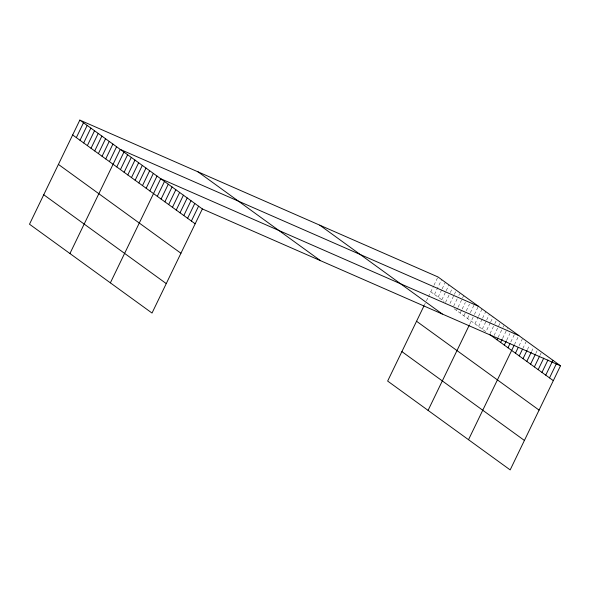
<?xml version="1.0" encoding="UTF-8"?>
<svg xmlns="http://www.w3.org/2000/svg" width="590" height="590" viewBox="0 0 590 590"><rect width="100%" height="100%" fill="white"/><g stroke="black" fill="none" stroke-linecap="round" stroke-linejoin="round"><path stroke-width="0.44" stroke-dasharray="2.95 2.21" d="M424.468 304.89L425.257 303.253M426.445 300.797L428.03 297.53M428.421 296.711L433.591 286.025M433.989 285.199L437.979 276.946M434.469 294.462L441.652 279.608M438.149 297.131L441.74 289.705M442.139 288.879L445.332 282.278M441.822 299.794L445.811 291.541M446.21 290.715L449.005 284.941M445.502 302.464L449.89 293.385M450.288 292.559L452.678 287.603M449.971 303.474L453.961 295.221M454.359 294.395L455.959 291.099M453.651 306.144L457.235 298.71M458.836 295.413L459.632 293.761M456.527 310.458L457.722 307.98M458.12 307.154L462.11 298.901M462.508 298.075L463.711 295.605M460.2 313.12L461.8 309.824M462.199 308.998L465.385 302.39M463.88 315.79L465.871 311.66M466.27 310.834L469.463 304.233M467.553 318.453L469.95 313.504M470.348 312.678L474.338 304.425M469.647 324.389L474.021 315.34M474.419 314.514L478.409 306.262M474.906 323.785L478.099 317.184M478.497 316.358L482.089 308.931M478.579 326.447L482.17 319.02M482.568 318.194L485.762 311.594M482.259 329.117L486.249 320.864M486.647 320.038L489.435 314.256M490.32 322.701L485.931 331.779L453.585 308.327M490.718 321.875L493.115 316.926M490.01 333.616L494.398 324.544M494.796 323.718L496.389 320.414M494.081 335.459L500.062 323.084M498.159 337.296L502.547 328.224M502.946 327.398L503.742 325.746M502.628 338.313L507.415 328.409M506.707 340.157L509.893 333.549M510.778 341.994L514.369 334.567M514.451 344.656L518.042 337.229M519.038 345.755L522.231 339.154M522.828 348.498L526.014 341.898M527.408 349.597L529.407 345.467M531.597 351.515L533.19 348.218M535.786 353.44L537.379 350.136M539.968 355.357L541.163 352.886M430.796 291.799L444.027 301.394"/><path stroke-width="0.89" d="M79.834 120.095L29.5 224.215L152.021 313.054L202.355 208.934L79.834 120.095L437.979 276.946L560.5 365.785L510.166 469.906L387.645 381.066L424.07 305.709M76.331 137.61L83.507 122.757M80.004 140.273L87.187 125.419M83.677 142.942L90.86 128.089M87.357 145.605L94.533 130.751M91.03 148.274L98.213 133.421M94.71 150.937L101.886 136.084M98.383 153.599L105.566 138.746M102.055 156.269L109.239 141.416M105.735 158.931L112.911 144.078M109.408 161.601L116.591 146.748M69.93 253.53L120.264 149.41L478.409 306.262M116.761 166.933L123.944 152.072M120.434 169.596L127.617 154.742M124.114 172.258L131.29 157.405M127.787 174.928L134.97 160.074M131.467 177.59L138.643 162.737M135.14 180.26L142.323 165.399M138.812 182.922L145.996 168.069M142.492 185.584L149.668 170.731M146.165 188.254L153.348 173.401M149.845 190.917L157.021 176.063M110.367 282.846L160.701 178.726L518.839 335.585M157.301 196.33L164.485 181.477M161.092 199.073L168.275 184.22M164.876 201.824L172.059 186.964M168.666 204.568L175.85 189.715M172.45 207.311L179.633 192.458M176.24 210.062L183.424 195.202M180.024 212.806L187.207 197.952M183.815 215.549L190.998 200.696M187.598 218.3L194.781 203.447M191.389 221.044L198.572 206.19M428.075 410.382L469.249 325.208M496.957 339.774L497.753 338.122M500.637 342.443L502.23 339.139M504.31 345.106L506.301 340.976M507.983 347.768L509.981 343.646M468.512 439.705L514.052 345.482M515.446 353.181L518.241 347.407M519.237 355.925L522.43 349.324M523.02 358.676L527.01 350.423M526.811 361.419L531.199 352.341M530.594 364.17L535.381 354.266M534.385 366.914L539.57 356.183M538.169 369.657L543.759 358.108M541.959 372.408L547.94 360.025M545.743 375.152L552.926 360.298M549.533 377.895L556.311 363.868M202.355 208.934L560.5 365.785M489.604 334.442L553.317 380.646M319.787 225.181L442.316 314.028M416.555 321.255L539.076 410.102M198.019 171.852L320.547 260.699M401.886 351.603L524.407 440.45M72.651 134.948L195.172 223.787M58.41 164.404L180.938 253.25M43.741 194.752L166.262 283.598"/></g></svg>
